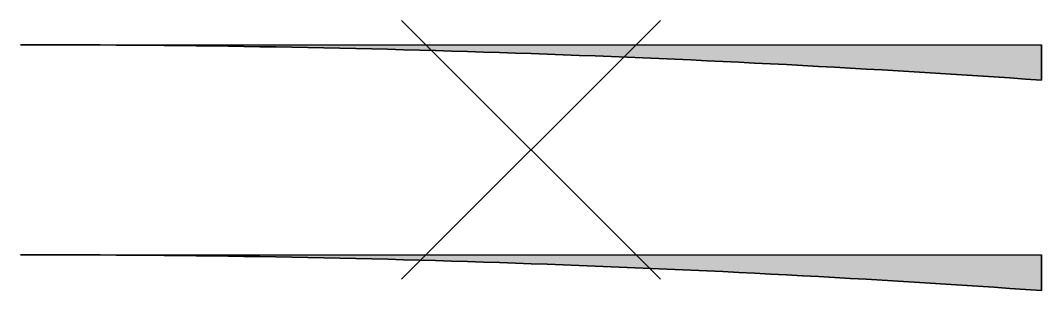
# Model space of a CAD drawing. Header units: metres. Extents: x 0 to 6.98, y -0.96 to 0.88.
import ezdxf

# ---------------------------------------------------------------- set-up
doc = ezdxf.new("R2010")
doc.units = ezdxf.units.M
doc.header["$MEASUREMENT"] = 0

msp = doc.modelspace()

# ---------------------------------------------------------------- hatches: boundary and pattern name
at = {"extrusion": (0, 0, -1)}
for points in [[(0, 0.7175), (-6.9758, 0.7175), (-6.9758, 0.4756, -0.017331)], [(0, -0.7175), (-6.9758, -0.7175), (-6.9758, -0.9629, -0.017582)]]:
    msp.add_hatch(color=251, dxfattribs=at).paths.add_polyline_path(points)

# ---------------------------------------------------------------- linework, layer by layer
for p, q in [((2.604, -0.8839), (4.3718, 0.8839)), ((4.3718, -0.8839), (2.604, 0.8839)), ((0, 0.7175), (6.9758, 0.7175)), ((6.9758, 0.4756), (6.9758, 0.7175)), ((0, -0.7175), (6.9758, -0.7175)), ((6.9758, -0.9629), (6.9758, -0.7175))]:
    msp.add_line(p, q)
at = {"color": 251, "flags": 128}
for points in [[(0, 0.7175), (6.9758, 0.7175), (6.9758, 0.4756, 0.017331)], [(0, -0.7175), (6.9758, -0.7175), (6.9758, -0.9629, 0.017582)]]:
    msp.add_lwpolyline(points, format="xyb", close=True, dxfattribs=at)
at = {"extrusion": (0, 0, -1)}
for radius, end in [(100.7175, 93.971548), (99.2825, 94.029046)]:
    msp.add_arc((0, -100), radius, 90, end, dxfattribs=at)

doc.saveas('drawing.dxf')
